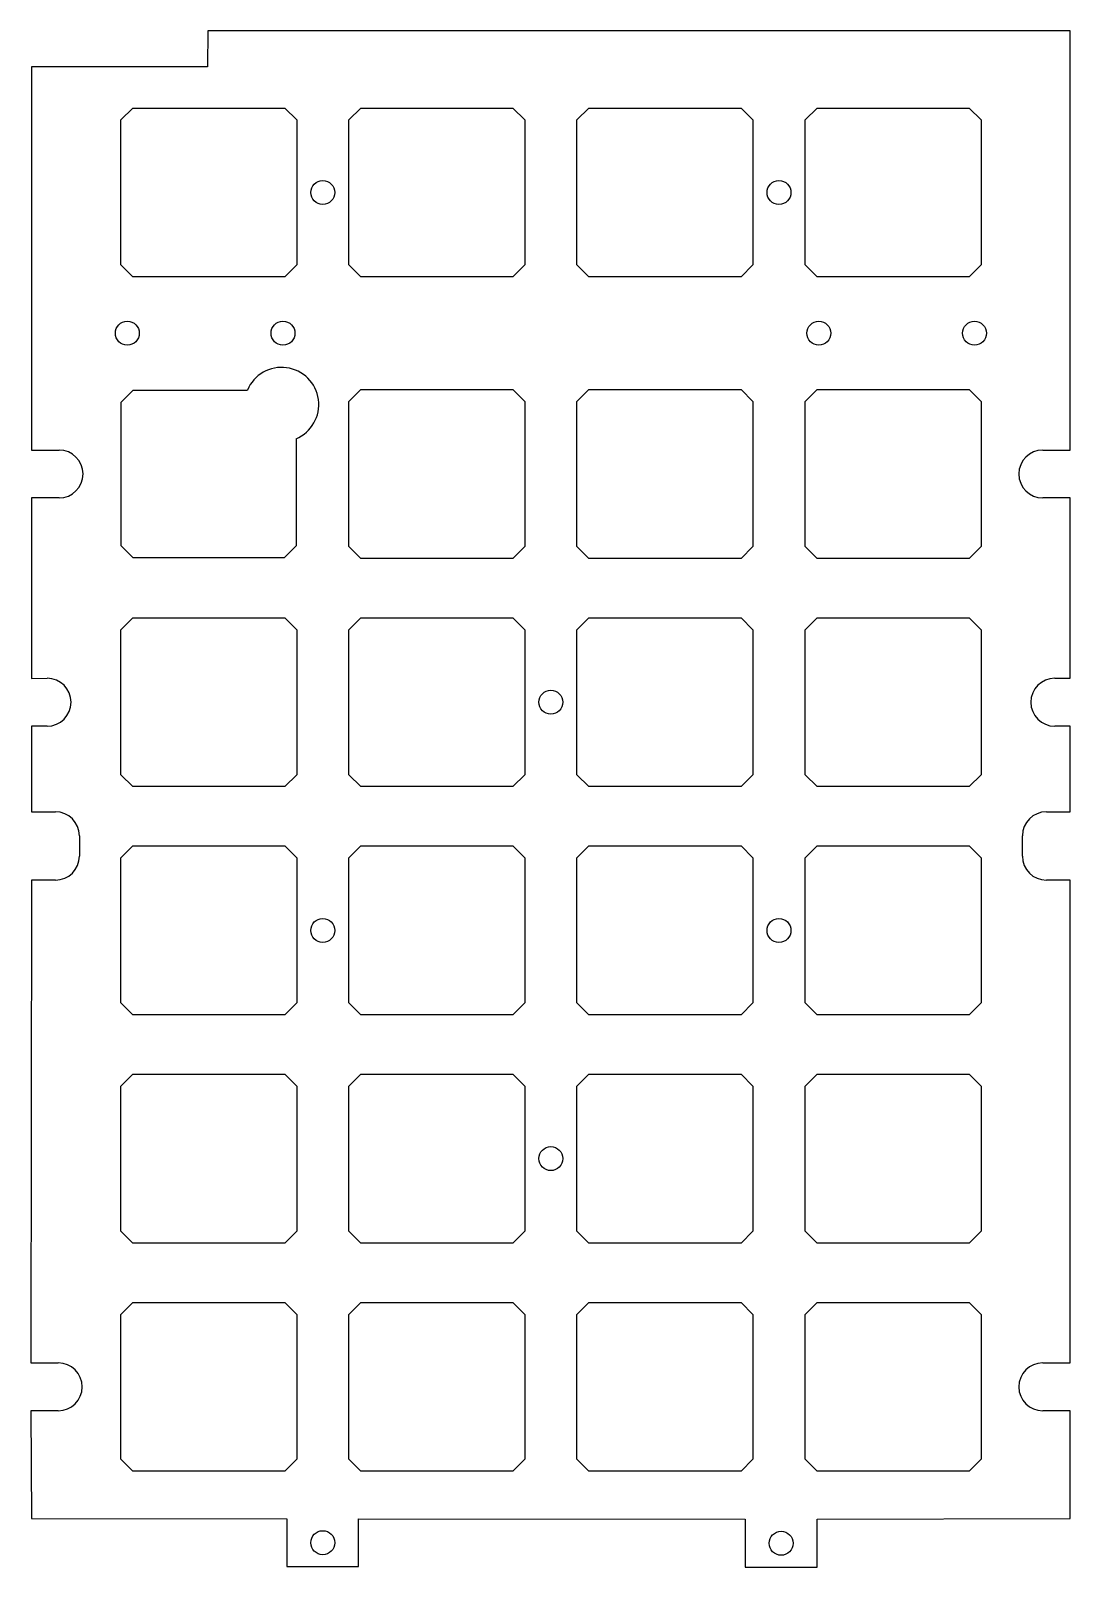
# Model space of a CAD drawing. Header units: millimetres. Extents: x -43 to 43, y -64 to 64.
import ezdxf

# ---------------------------------------------------------------- set-up
doc = ezdxf.new("R2010")
doc.units = ezdxf.units.MM
doc.layers.add('CUTOUTS', color=1, linetype='CONTINUOUS')
doc.layers.add('PERIMETER', color=5, linetype='CONTINUOUS')

msp = doc.modelspace()

# ---------------------------------------------------------------- linework, layer by layer
at = {"layer": 'CUTOUTS'}
for p, q in [((-35.89, 56.68), (-34.89, 57.68)), ((-35.89, 44.58), (-35.89, 56.68)), ((-34.89, 57.68), (-22.19, 57.68)), ((-22.19, 57.68), (-21.19, 56.68)), ((-21.19, 56.68), (-21.19, 44.58)), ((-16.84, 56.68), (-15.84, 57.68)), ((-16.84, 44.58), (-16.84, 56.68)), ((-15.84, 57.68), (-3.14, 57.68)), ((-3.14, 57.68), (-2.14, 56.68)), ((-2.14, 56.68), (-2.14, 44.58)), ((2.21, 56.68), (3.21, 57.68)), ((2.21, 44.58), (2.21, 56.68)), ((3.21, 57.68), (15.91, 57.68)), ((15.91, 57.68), (16.91, 56.68)), ((16.91, 56.68), (16.91, 44.58)), ((21.26, 56.68), (22.26, 57.68)), ((21.26, 44.58), (21.26, 56.68)), ((22.26, 57.68), (34.96, 57.68)), ((34.96, 57.68), (35.96, 56.68)), ((35.96, 56.68), (35.96, 44.58)), ((-34.89, 43.58), (-35.89, 44.58)), ((-21.19, 44.58), (-22.19, 43.58)), ((-15.84, 43.58), (-16.84, 44.58)), ((-2.14, 44.58), (-3.14, 43.58)), ((3.21, 43.58), (2.21, 44.58)), ((16.91, 44.58), (15.91, 43.58)), ((22.26, 43.58), (21.26, 44.58)), ((35.96, 44.58), (34.96, 43.58)), ((-22.19, 43.58), (-34.89, 43.58)), ((-3.14, 43.58), (-15.84, 43.58)), ((15.91, 43.58), (3.21, 43.58)), ((34.96, 43.58), (22.26, 43.58)), ((-35.84, 33.13), (-34.84, 34.13)), ((-34.84, 34.13), (-25.3, 34.13)), ((-16.84, 33.18), (-15.84, 34.18)), ((-15.84, 34.18), (-3.14, 34.18)), ((-3.14, 34.18), (-2.14, 33.18)), ((2.21, 33.18), (3.21, 34.18)), ((3.21, 34.18), (15.91, 34.18)), ((15.91, 34.18), (16.91, 33.18)), ((21.26, 33.18), (22.26, 34.18)), ((22.26, 34.18), (34.96, 34.18)), ((34.96, 34.18), (35.96, 33.18)), ((-35.84, 21.13), (-35.84, 33.13)), ((-16.84, 21.08), (-16.84, 33.18)), ((-2.14, 33.18), (-2.14, 21.08)), ((2.21, 21.08), (2.21, 33.18)), ((16.91, 33.18), (16.91, 21.08)), ((21.26, 21.08), (21.26, 33.18)), ((35.96, 33.18), (35.96, 21.08)), ((-21.24, 30.07), (-21.24, 21.13)), ((-34.84, 20.13), (-35.84, 21.13)), ((-21.24, 21.13), (-22.24, 20.13)), ((-15.84, 20.08), (-16.84, 21.08)), ((-2.14, 21.08), (-3.14, 20.08)), ((3.21, 20.08), (2.21, 21.08)), ((16.91, 21.08), (15.91, 20.08)), ((22.26, 20.08), (21.26, 21.08)), ((35.96, 21.08), (34.96, 20.08)), ((-22.24, 20.13), (-34.84, 20.13)), ((-3.14, 20.08), (-15.84, 20.08)), ((15.91, 20.08), (3.21, 20.08)), ((34.96, 20.08), (22.26, 20.08)), ((-35.89, 14.13), (-34.89, 15.13)), ((-35.89, 2.03), (-35.89, 14.13)), ((-34.89, 15.13), (-22.19, 15.13)), ((-22.19, 15.13), (-21.19, 14.13)), ((-21.19, 14.13), (-21.19, 2.03)), ((-16.84, 14.13), (-15.84, 15.13)), ((-16.84, 2.03), (-16.84, 14.13)), ((-15.84, 15.13), (-3.14, 15.13)), ((-3.14, 15.13), (-2.14, 14.13)), ((-2.14, 14.13), (-2.14, 2.03)), ((2.21, 14.13), (3.21, 15.13)), ((2.21, 2.03), (2.21, 14.13)), ((3.21, 15.13), (15.91, 15.13)), ((15.91, 15.13), (16.91, 14.13)), ((16.91, 14.13), (16.91, 2.03)), ((21.26, 14.13), (22.26, 15.13)), ((21.26, 2.03), (21.26, 14.13)), ((22.26, 15.13), (34.96, 15.13)), ((34.96, 15.13), (35.96, 14.13)), ((35.96, 14.13), (35.96, 2.03)), ((-34.89, 1.03), (-35.89, 2.03)), ((-21.19, 2.03), (-22.19, 1.03)), ((-15.84, 1.03), (-16.84, 2.03)), ((-2.14, 2.03), (-3.14, 1.03)), ((3.21, 1.03), (2.21, 2.03)), ((16.91, 2.03), (15.91, 1.03)), ((22.26, 1.03), (21.26, 2.03)), ((35.96, 2.03), (34.96, 1.03)), ((-22.19, 1.03), (-34.89, 1.03)), ((-3.14, 1.03), (-15.84, 1.03)), ((15.91, 1.03), (3.21, 1.03)), ((34.96, 1.03), (22.26, 1.03)), ((-35.89, -4.92), (-34.89, -3.92)), ((-35.89, -17.02), (-35.89, -4.92)), ((-34.89, -3.92), (-22.19, -3.92)), ((-22.19, -3.92), (-21.19, -4.92)), ((-21.19, -4.92), (-21.19, -17.02)), ((-16.84, -4.92), (-15.84, -3.92)), ((-16.84, -17.02), (-16.84, -4.92)), ((-15.84, -3.92), (-3.14, -3.92)), ((-3.14, -3.92), (-2.14, -4.92)), ((-2.14, -4.92), (-2.14, -17.02)), ((2.21, -4.92), (3.21, -3.92)), ((2.21, -17.02), (2.21, -4.92)), ((3.21, -3.92), (15.91, -3.92)), ((15.91, -3.92), (16.91, -4.92)), ((16.91, -4.92), (16.91, -17.02)), ((21.26, -4.92), (22.26, -3.92)), ((21.26, -17.02), (21.26, -4.92)), ((22.26, -3.92), (34.96, -3.92)), ((34.96, -3.92), (35.96, -4.92)), ((35.96, -4.92), (35.96, -17.02)), ((-34.89, -18.02), (-35.89, -17.02)), ((-21.19, -17.02), (-22.19, -18.02)), ((-15.84, -18.02), (-16.84, -17.02)), ((-2.14, -17.02), (-3.14, -18.02)), ((3.21, -18.02), (2.21, -17.02)), ((16.91, -17.02), (15.91, -18.02)), ((22.26, -18.02), (21.26, -17.02)), ((35.96, -17.02), (34.96, -18.02)), ((-22.19, -18.02), (-34.89, -18.02)), ((-3.14, -18.02), (-15.84, -18.02)), ((15.91, -18.02), (3.21, -18.02)), ((34.96, -18.02), (22.26, -18.02)), ((-35.89, -23.97), (-34.89, -22.97)), ((-34.89, -22.97), (-22.19, -22.97)), ((-22.19, -22.97), (-21.19, -23.97)), ((-16.84, -23.97), (-15.84, -22.97)), ((-15.84, -22.97), (-3.14, -22.97)), ((-3.14, -22.97), (-2.14, -23.97)), ((2.21, -23.97), (3.21, -22.97)), ((3.21, -22.97), (15.91, -22.97)), ((15.91, -22.97), (16.91, -23.97)), ((21.26, -23.97), (22.26, -22.97)), ((22.26, -22.97), (34.96, -22.97)), ((34.96, -22.97), (35.96, -23.97)), ((-35.89, -36.07), (-35.89, -23.97)), ((-21.19, -23.97), (-21.19, -36.07)), ((-16.84, -36.07), (-16.84, -23.97)), ((-2.14, -23.97), (-2.14, -36.07)), ((2.21, -36.07), (2.21, -23.97)), ((16.91, -23.97), (16.91, -36.07)), ((21.26, -36.07), (21.26, -23.97)), ((35.96, -23.97), (35.96, -36.07)), ((-34.89, -37.07), (-35.89, -36.07)), ((-22.19, -37.07), (-34.89, -37.07)), ((-21.19, -36.07), (-22.19, -37.07)), ((-15.84, -37.07), (-16.84, -36.07)), ((-3.14, -37.07), (-15.84, -37.07)), ((-2.14, -36.07), (-3.14, -37.07)), ((3.21, -37.07), (2.21, -36.07)), ((15.91, -37.07), (3.21, -37.07)), ((16.91, -36.07), (15.91, -37.07)), ((22.26, -37.07), (21.26, -36.07)), ((34.96, -37.07), (22.26, -37.07)), ((35.96, -36.07), (34.96, -37.07)), ((-35.89, -43.02), (-34.89, -42.02)), ((-34.89, -42.02), (-22.19, -42.02)), ((-22.19, -42.02), (-21.19, -43.02)), ((-16.84, -43.02), (-15.84, -42.02)), ((-15.84, -42.02), (-3.14, -42.02)), ((-3.14, -42.02), (-2.14, -43.02)), ((2.21, -43.02), (3.21, -42.02)), ((3.21, -42.02), (15.91, -42.02)), ((15.91, -42.02), (16.91, -43.02)), ((21.26, -43.02), (22.26, -42.02)), ((22.26, -42.02), (34.96, -42.02)), ((34.96, -42.02), (35.96, -43.02)), ((-35.89, -55.12), (-35.89, -43.02)), ((-21.19, -43.02), (-21.19, -55.12)), ((-16.84, -55.12), (-16.84, -43.02)), ((-2.14, -43.02), (-2.14, -55.12)), ((2.21, -55.12), (2.21, -43.02)), ((16.91, -43.02), (16.91, -55.12)), ((21.26, -55.12), (21.26, -43.02)), ((35.96, -43.02), (35.96, -55.12)), ((-34.89, -56.12), (-35.89, -55.12)), ((-21.19, -55.12), (-22.19, -56.12)), ((-15.84, -56.12), (-16.84, -55.12)), ((-2.14, -55.12), (-3.14, -56.12)), ((3.21, -56.12), (2.21, -55.12)), ((16.91, -55.12), (15.91, -56.12)), ((22.26, -56.12), (21.26, -55.12)), ((35.96, -55.12), (34.96, -56.12)), ((-22.19, -56.12), (-34.89, -56.12)), ((-3.14, -56.12), (-15.84, -56.12)), ((15.91, -56.12), (3.21, -56.12)), ((34.96, -56.12), (22.26, -56.12))]:
    msp.add_line(p, q, dxfattribs=at)
for centre in [(-19.02, 50.63), (19.08, 50.63), (-35.34, 38.88), (-22.34, 38.88), (22.41, 38.88), (35.41, 38.88), (0.03, 8.08), (-19.02, -10.97), (19.08, -10.97), (0.03, -30.02), (-19.02, -62.08), (19.26, -62.13)]:
    msp.add_circle(centre, 1, dxfattribs=at)
msp.add_arc((-22.45, 32.93), 3.1, -67.1843, 157.1843, dxfattribs=at)
at = {"layer": 'PERIMETER'}
for p, q in [((-28.61, 64.13), (-28.64, 61.13)), ((43.41, 64.13), (-28.61, 64.13)), ((43.41, 29.13), (43.41, 64.13)), ((-28.64, 61.13), (-43.34, 61.13)), ((-43.34, 61.13), (-43.34, 29.13)), ((-43.34, 29.13), (-41.04, 29.13)), ((41.11, 29.13), (43.41, 29.13)), ((-41.04, 25.13), (-43.34, 25.13)), ((-43.34, 25.13), (-43.34, 10.05)), ((43.41, 25.13), (41.11, 25.13)), ((43.41, 10.08), (43.41, 25.13)), ((-43.34, 10.05), (-42.04, 10.08)), ((42.11, 10.08), (43.41, 10.08)), ((-42.04, 6.08), (-43.34, 6.08)), ((-43.34, 6.08), (-43.34, -1.07)), ((43.41, 6.08), (42.11, 6.08)), ((43.41, -1.07), (43.41, 6.08)), ((-43.34, -1.07), (-41.34, -1.07)), ((41.41, -1.07), (43.41, -1.07)), ((-39.34, -3.07), (-39.34, -4.77)), ((39.41, -4.77), (39.41, -3.07)), ((-43.34, -6.77), (-43.41, -47.07)), ((-41.34, -6.77), (-43.34, -6.77)), ((43.41, -6.77), (41.41, -6.77)), ((43.41, -47.07), (43.41, -6.77)), ((-43.41, -47.07), (-41.11, -47.07)), ((41.11, -47.07), (43.41, -47.07)), ((-41.11, -51.07), (-43.41, -51.07)), ((-43.41, -51.07), (-43.34, -60.07)), ((43.41, -51.07), (41.11, -51.07)), ((43.41, -60.07), (43.41, -51.07)), ((-43.34, -60.07), (-22.02, -60.08)), ((-22.02, -60.08), (-22.02, -64.08)), ((-16.02, -64.08), (-16.02, -60.08)), ((-16.02, -60.08), (16.26, -60.13)), ((16.26, -60.13), (16.26, -64.13)), ((22.26, -60.13), (43.41, -60.07)), ((22.26, -64.13), (22.26, -60.13)), ((-22.02, -64.08), (-16.02, -64.08)), ((16.26, -64.13), (22.26, -64.13))]:
    msp.add_line(p, q, dxfattribs=at)
for centre, start, end in [((-41.04, 27.13), -90, 90), ((41.11, 27.13), 90, 270), ((-42.04, 8.08), -90, 90), ((42.11, 8.08), 90, 270), ((-41.34, -3.07), 0, 90), ((41.41, -3.07), 90, 180), ((-41.34, -4.77), -90, 0), ((41.41, -4.77), 180, 270), ((-41.11, -49.07), -90, 90), ((41.11, -49.07), 90, 270)]:
    msp.add_arc(centre, 2, start, end, dxfattribs=at)

doc.saveas('drawing.dxf')
